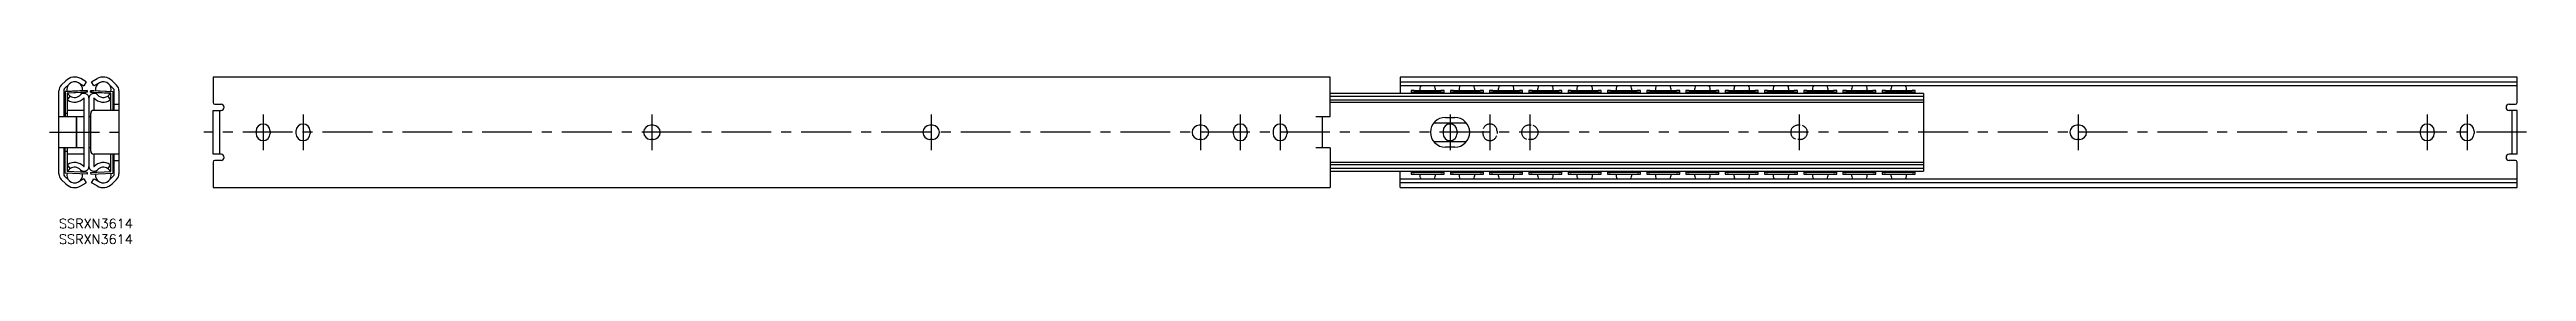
# Model space of a CAD drawing. Extents: x -3 to 786, y -8 to 45.
import ezdxf

# ---------------------------------------------------------------- set-up
doc = ezdxf.new("R2010")
doc.units = 0
doc.header["$LTSCALE"] = 0.5
doc.linetypes.add('CENTER', pattern=[50.8, 31.75, -6.35, 6.35, -6.35])
doc.linetypes.add('DASHED', pattern=[19.05, 12.7, -6.35])
for name, color, linetype in [('MSM_CENTER', 1, 'CENTER'), ('MSM_CONTINUOUS', 7, 'CONTINUOUS'), ('MSM_DASHED', 4, 'DASHED'), ('MSM_PART_NUMBER', 7, 'CONTINUOUS')]:
    doc.layers.add(name, color=color, linetype=linetype)
doc.styles.get("Standard").update_dxf_attribs({"font": 'txt.shx', "height": 3, "bigfont": 'bigfont.shx'})

# ---------------------------------------------------------------- blocks, each defined once
blk = doc.blocks.new('*U3')
at = {"layer": 'MSM_PART_NUMBER'}
blk.add_text('SSRXN3614', height=3, dxfattribs=at).set_placement((0, -3))
blk = doc.blocks.new('*U4')
at = {"layer": 'MSM_PART_NUMBER'}
blk.add_text('SSRXN3614', height=3, dxfattribs=at).set_placement((0, -8))

msp = doc.modelspace()

# ---------------------------------------------------------------- linework, layer by layer
at = {"layer": 'MSM_CENTER'}
for p, q in [((65, 33.3), (65, 22)), ((77.7, 33.3), (77.7, 22)), ((188.8, 33.3), (188.8, 22)), ((277.7, 33.3), (277.7, 22)), ((363.4, 33.3), (363.4, 22)), ((376.1, 33.3), (376.1, 22)), ((388.8, 33.3), (388.8, 22)), ((442.9, 33.3), (442.9, 22)), ((455.6, 33.3), (455.6, 22)), ((468.3, 33.3), (468.3, 22)), ((554, 33.3), (554, 22)), ((642.9, 33.3), (642.9, 22)), ((754, 33.3), (754, 22)), ((766.7, 33.3), (766.7, 22)), ((-3, 27.65), (22.1, 27.65)), ((785.6, 27.65), (46.1, 27.65))]:
    msp.add_line(p, q, dxfattribs=at)
at = {"layer": 'MSM_CONTINUOUS'}
for p, q in [((0, 14.38), (0, 40.92)), ((2.17, 44.13), (0.73, 42.69)), ((1.5, 40.92), (1.5, 32.65)), ((1.79, 41.63), (3.23, 43.07)), ((9, 41.05), (2, 40.68)), ((2, 40.68), (8, 41)), ((2, 40.68), (2, 32.65)), ((9.03, 40.45), (2.6, 40.11)), ((8.03, 40.4), (2.6, 40.11)), ((2.6, 40.11), (2.6, 32.65)), ((6.23, 43.48), (7.96, 42.5)), ((8.7, 43.81), (6.96, 44.79)), ((8.7, 43.81), (7.96, 42.5)), ((8, 41), (8.2, 41.01)), ((8.23, 40.41), (8.03, 40.4)), ((8.2, 41.01), (8.38, 41.02)), ((8.41, 40.42), (8.23, 40.41)), ((8.38, 41.02), (8.56, 41.03)), ((8.59, 40.43), (8.41, 40.42)), ((8.56, 41.03), (8.71, 41.03)), ((8.74, 40.44), (8.59, 40.43)), ((8.71, 41.03), (8.83, 41.04)), ((8.86, 40.44), (8.74, 40.44)), ((8.83, 41.04), (8.92, 41.05)), ((8.96, 40.45), (8.86, 40.44)), ((8.92, 41.05), (8.98, 41.05)), ((9.01, 40.45), (8.96, 40.45)), ((8.98, 41.05), (9, 41.05)), ((9, 41.05), (9.03, 40.45)), ((9.03, 40.45), (9, 41.05)), ((9.03, 40.45), (9.01, 40.45)), ((10.07, 40.45), (10.1, 41.05)), ((10.09, 40.45), (10.07, 40.45)), ((10.07, 40.45), (16.5, 40.11)), ((10.14, 40.45), (10.09, 40.45)), ((10.1, 41.05), (10.12, 41.05)), ((10.1, 41.05), (17.1, 40.68)), ((10.12, 41.05), (10.18, 41.05)), ((10.24, 40.44), (10.14, 40.45)), ((10.18, 41.05), (10.27, 41.04)), ((10.36, 40.44), (10.24, 40.44)), ((10.27, 41.04), (10.39, 41.03)), ((10.51, 40.43), (10.36, 40.44)), ((10.39, 41.03), (10.54, 41.03)), ((10.4, 43.81), (12.14, 44.79)), ((11.14, 42.5), (10.4, 43.81)), ((10.69, 40.42), (10.51, 40.43)), ((10.54, 41.03), (10.72, 41.02)), ((10.87, 40.41), (10.69, 40.42)), ((10.72, 41.02), (10.9, 41.01)), ((11.07, 40.4), (10.87, 40.41)), ((10.9, 41.01), (11.1, 41)), ((16.5, 40.11), (11.07, 40.4)), ((11.1, 41), (17.1, 40.68)), ((12.87, 43.48), (11.14, 42.5)), ((17.31, 41.63), (15.87, 43.07)), ((16.5, 34.65), (16.5, 40.11)), ((16.93, 44.13), (18.37, 42.69)), ((17.1, 40.68), (17.1, 34.65)), ((17.6, 34.65), (17.6, 40.92)), ((19.1, 40.92), (19.1, 14.38)), ((404.7, 45.3), (49.1, 45.3)), ((49.1, 45.3), (49.1, 37.15)), ((404.7, 32.65), (404.7, 45.3)), ((593.65, 40.1), (404.7, 40.1)), ((782.6, 45.3), (427, 45.3)), ((427, 45.3), (427, 40.1)), ((427, 43.81), (782.6, 43.81)), ((782.6, 42.5), (427, 42.5)), ((430.5, 41), (430.5, 40.1)), ((433.55, 40.11), (430.5, 40.11)), ((431.5, 41.05), (440, 41.05)), ((440, 40.45), (431.5, 40.45)), ((441, 40.11), (437.95, 40.11)), ((441, 40.1), (441, 41)), ((443, 41), (443, 40.1)), ((446.05, 40.11), (443, 40.11)), ((444, 41.05), (452.5, 41.05)), ((452.5, 40.45), (444, 40.45)), ((453.5, 40.11), (450.45, 40.11)), ((453.5, 40.1), (453.5, 41)), ((455.5, 41), (455.5, 40.1)), ((458.55, 40.11), (455.5, 40.11)), ((456.5, 41.05), (465, 41.05)), ((465, 40.45), (456.5, 40.45)), ((466, 40.11), (462.95, 40.11)), ((466, 40.1), (466, 41)), ((468, 41), (468, 40.1)), ((471.05, 40.11), (468, 40.11)), ((469, 41.05), (477.5, 41.05)), ((477.5, 40.45), (469, 40.45)), ((478.5, 40.11), (475.45, 40.11)), ((478.5, 40.1), (478.5, 41)), ((480.5, 41), (480.5, 40.1)), ((483.55, 40.11), (480.5, 40.11)), ((481.5, 41.05), (490, 41.05)), ((490, 40.45), (481.5, 40.45)), ((491, 40.11), (487.95, 40.11)), ((491, 40.1), (491, 41)), ((493, 41), (493, 40.1)), ((496.05, 40.11), (493, 40.11)), ((494, 41.05), (502.5, 41.05)), ((502.5, 40.45), (494, 40.45)), ((503.5, 40.11), (500.45, 40.11)), ((503.5, 40.1), (503.5, 41)), ((505.5, 41), (505.5, 40.1)), ((508.55, 40.11), (505.5, 40.11)), ((506.5, 41.05), (515, 41.05)), ((515, 40.45), (506.5, 40.45)), ((516, 40.11), (512.95, 40.11)), ((516, 40.1), (516, 41)), ((518, 41), (518, 40.1)), ((521.05, 40.11), (518, 40.11)), ((519, 41.05), (527.5, 41.05)), ((527.5, 40.45), (519, 40.45)), ((528.5, 40.11), (525.45, 40.11)), ((528.5, 40.1), (528.5, 41)), ((530.5, 41), (530.5, 40.1)), ((533.55, 40.11), (530.5, 40.11)), ((531.5, 41.05), (540, 41.05)), ((540, 40.45), (531.5, 40.45)), ((541, 40.11), (537.95, 40.11)), ((541, 40.1), (541, 41)), ((543, 41), (543, 40.1)), ((546.05, 40.11), (543, 40.11)), ((544, 41.05), (552.5, 41.05)), ((552.5, 40.45), (544, 40.45)), ((553.5, 40.11), (550.45, 40.11)), ((553.5, 40.1), (553.5, 41)), ((555.5, 41), (555.5, 40.1)), ((558.55, 40.11), (555.5, 40.11)), ((556.5, 41.05), (565, 41.05)), ((565, 40.45), (556.5, 40.45)), ((566, 40.11), (562.95, 40.11)), ((566, 40.1), (566, 41)), ((568, 41), (568, 40.1)), ((571.05, 40.11), (568, 40.11)), ((569, 41.05), (577.5, 41.05)), ((577.5, 40.45), (569, 40.45)), ((578.5, 40.11), (575.45, 40.11)), ((578.5, 40.1), (578.5, 41)), ((580.5, 41), (580.5, 40.1)), ((583.55, 40.11), (580.5, 40.11)), ((581.5, 41.05), (590, 41.05)), ((590, 40.45), (581.5, 40.45)), ((591, 40.11), (587.95, 40.11)), ((591, 40.1), (591, 41)), ((593.65, 40.1), (593.65, 15.2)), ((782.6, 37.15), (782.6, 45.3)), ((0, 32.65), (7.55, 32.65)), ((2, 34.65), (1.5, 34.65)), ((2.6, 33.65), (2, 33.65)), ((8, 34.65), (2.6, 34.65)), ((2.75, 37.99), (3.59, 39.23)), ((5.5, 32.65), (5.5, 22.65)), ((5.6, 32.25), (5.5, 32.25)), ((5.6, 32.25), (5.6, 23.05)), ((8.05, 34.65), (8, 34.65)), ((8.05, 16.77), (8.05, 38.53)), ((9.55, 38.53), (9.55, 16.77)), ((9.61, 32.65), (10.1, 32.65)), ((10.1, 21.65), (10.1, 33.65)), ((11.05, 38.53), (11.05, 34.65)), ((19.1, 34.65), (11.1, 34.65)), ((15.51, 39.23), (16.35, 37.99)), ((17.6, 36.65), (19.1, 36.65)), ((49.1, 34.65), (51.6, 34.65)), ((49.1, 20.65), (49.1, 34.65)), ((49.6, 36.65), (51.6, 36.65)), ((51.1, 34.65), (51.1, 20.65)), ((400.2, 32.65), (404.7, 32.65)), ((402.2, 32.65), (402.2, 22.65)), ((404.7, 39.23), (593.65, 39.23)), ((404.7, 37.99), (593.65, 37.99)), ((404.7, 37.3), (593.65, 37.3)), ((441.4, 32.4), (444.4, 32.4)), ((780.1, 36.65), (782.1, 36.65)), ((782.6, 34.65), (780.1, 34.65)), ((781.1, 20.65), (781.1, 34.65)), ((782.6, 20.65), (782.6, 34.65)), ((62.75, 28.05), (62.75, 27.25)), ((67.25, 28.05), (67.25, 27.25)), ((75.45, 28.05), (75.45, 27.25)), ((79.95, 28.05), (79.95, 27.25)), ((189.2, 29.9), (188.4, 29.9)), ((189.2, 25.4), (188.4, 25.4)), ((278.1, 29.9), (277.3, 29.9)), ((278.1, 25.4), (277.3, 25.4)), ((363.8, 29.9), (363, 29.9)), ((363.8, 25.4), (363, 25.4)), ((373.85, 28.05), (373.85, 27.25)), ((378.35, 28.05), (378.35, 27.25)), ((386.55, 28.05), (386.55, 27.25)), ((391.05, 28.05), (391.05, 27.25)), ((437.72, 30.65), (448.08, 30.65)), ((448.08, 24.65), (437.72, 24.65)), ((440.65, 28.05), (440.65, 27.25)), ((445.15, 28.05), (445.15, 27.25)), ((643.3, 29.9), (642.5, 29.9)), ((643.3, 25.4), (642.5, 25.4)), ((751.75, 28.05), (751.75, 27.25)), ((756.25, 28.05), (756.25, 27.25)), ((764.45, 28.05), (764.45, 27.25)), ((768.95, 28.05), (768.95, 27.25)), ((7.55, 22.65), (0, 22.65)), ((1.5, 22.65), (1.5, 14.38)), ((1.5, 20.65), (2, 20.65)), ((2, 14.62), (2, 22.65)), ((2, 21.65), (2.6, 21.65)), ((2.6, 22.65), (2.6, 15.19)), ((8, 20.65), (2.6, 20.65)), ((3.59, 16.07), (2.75, 17.31)), ((5.5, 23.05), (5.6, 23.05)), ((8, 20.65), (8.05, 20.65)), ((10.1, 22.65), (9.61, 22.65)), ((11.05, 20.65), (11.05, 16.77)), ((19.1, 20.65), (11.1, 20.65)), ((16.35, 17.31), (15.51, 16.07)), ((16.5, 15.19), (16.5, 20.65)), ((17.1, 20.65), (17.1, 14.62)), ((17.6, 14.38), (17.6, 20.65)), ((17.6, 18.65), (19.1, 18.65)), ((51.6, 20.65), (49.1, 20.65)), ((49.1, 18.15), (49.1, 10)), ((51.6, 18.65), (49.6, 18.65)), ((404.7, 22.65), (400.2, 22.65)), ((404.7, 22.65), (404.7, 10)), ((593.65, 18), (404.7, 18)), ((593.65, 17.31), (404.7, 17.31)), ((593.65, 16.07), (404.7, 16.07)), ((444.4, 22.9), (441.4, 22.9)), ((782.6, 20.65), (780.1, 20.65)), ((782.1, 18.65), (780.1, 18.65)), ((782.6, 10), (782.6, 18.15)), ((0.73, 12.61), (2.17, 11.17)), ((3.23, 12.23), (1.79, 13.67)), ((9, 14.25), (2, 14.62)), ((9.03, 14.85), (2.6, 15.19)), ((7.96, 12.8), (6.23, 11.82)), ((6.96, 10.51), (8.7, 11.49)), ((7.96, 12.8), (8.7, 11.49)), ((9.03, 14.85), (9, 14.25)), ((10.07, 14.85), (16.5, 15.19)), ((10.07, 14.85), (10.1, 14.25)), ((10.1, 14.25), (17.1, 14.62)), ((10.4, 11.49), (11.14, 12.8)), ((12.14, 10.51), (10.4, 11.49)), ((11.14, 12.8), (12.87, 11.82)), ((15.87, 12.23), (17.31, 13.67)), ((18.37, 12.61), (16.93, 11.17)), ((49.1, 10), (404.7, 10)), ((404.7, 15.2), (593.65, 15.2)), ((427, 10), (427, 15.2)), ((427, 12.8), (782.6, 12.8)), ((782.6, 11.49), (427, 11.49)), ((427, 10), (782.6, 10)), ((430.5, 15.2), (430.5, 14.3)), ((433.55, 15.19), (430.5, 15.19)), ((440, 14.85), (431.5, 14.85)), ((431.5, 14.25), (440, 14.25)), ((441, 15.19), (437.95, 15.19)), ((441, 14.3), (441, 15.2)), ((443, 15.2), (443, 14.3)), ((446.05, 15.19), (443, 15.19)), ((452.5, 14.85), (444, 14.85)), ((444, 14.25), (452.5, 14.25)), ((453.5, 15.19), (450.45, 15.19)), ((453.5, 14.3), (453.5, 15.2)), ((455.5, 15.2), (455.5, 14.3)), ((458.55, 15.19), (455.5, 15.19)), ((465, 14.85), (456.5, 14.85)), ((456.5, 14.25), (465, 14.25)), ((466, 15.19), (462.95, 15.19)), ((466, 14.3), (466, 15.2)), ((468, 15.2), (468, 14.3)), ((471.05, 15.19), (468, 15.19)), ((477.5, 14.85), (469, 14.85)), ((469, 14.25), (477.5, 14.25)), ((478.5, 15.19), (475.45, 15.19)), ((478.5, 14.3), (478.5, 15.2)), ((480.5, 15.2), (480.5, 14.3)), ((483.55, 15.19), (480.5, 15.19)), ((490, 14.85), (481.5, 14.85)), ((481.5, 14.25), (490, 14.25)), ((491, 15.19), (487.95, 15.19)), ((491, 14.3), (491, 15.2)), ((493, 15.2), (493, 14.3)), ((496.05, 15.19), (493, 15.19)), ((502.5, 14.85), (494, 14.85)), ((494, 14.25), (502.5, 14.25)), ((503.5, 15.19), (500.45, 15.19)), ((503.5, 14.3), (503.5, 15.2)), ((505.5, 15.2), (505.5, 14.3)), ((508.55, 15.19), (505.5, 15.19)), ((515, 14.85), (506.5, 14.85)), ((506.5, 14.25), (515, 14.25)), ((516, 15.19), (512.95, 15.19)), ((516, 14.3), (516, 15.2)), ((518, 15.2), (518, 14.3)), ((521.05, 15.19), (518, 15.19)), ((527.5, 14.85), (519, 14.85)), ((519, 14.25), (527.5, 14.25)), ((528.5, 15.19), (525.45, 15.19)), ((528.5, 14.3), (528.5, 15.2)), ((530.5, 15.2), (530.5, 14.3)), ((533.55, 15.19), (530.5, 15.19)), ((540, 14.85), (531.5, 14.85)), ((531.5, 14.25), (540, 14.25)), ((541, 15.19), (537.95, 15.19)), ((541, 14.3), (541, 15.2)), ((543, 15.2), (543, 14.3)), ((546.05, 15.19), (543, 15.19)), ((552.5, 14.85), (544, 14.85)), ((544, 14.25), (552.5, 14.25)), ((553.5, 15.19), (550.45, 15.19)), ((553.5, 14.3), (553.5, 15.2)), ((555.5, 15.2), (555.5, 14.3)), ((558.55, 15.19), (555.5, 15.19)), ((565, 14.85), (556.5, 14.85)), ((556.5, 14.25), (565, 14.25)), ((566, 15.19), (562.95, 15.19)), ((566, 14.3), (566, 15.2)), ((568, 15.2), (568, 14.3)), ((571.05, 15.19), (568, 15.19)), ((577.5, 14.85), (569, 14.85)), ((569, 14.25), (577.5, 14.25)), ((578.5, 15.19), (575.45, 15.19)), ((578.5, 14.3), (578.5, 15.2)), ((580.5, 15.2), (580.5, 14.3)), ((583.55, 15.19), (580.5, 15.19)), ((590, 14.85), (581.5, 14.85)), ((581.5, 14.25), (590, 14.25)), ((591, 15.19), (587.95, 15.19)), ((591, 14.3), (591, 15.2))]:
    msp.add_line(p, q, dxfattribs=at)
for centre, radius, start, end in [((2.5, 40.92), 2.5, 135, 180), ((2.5, 40.92), 1, 135, 180), ((5, 41.3), 4, 60.61359, 135), ((5, 41.3), 2.5, 135.00002, 193.57956), ((5, 41.3), 2.5, 208.0621, 235.77113), ((5, 41.3), 2.5, 60.61359, 135), ((5, 41.3), 2.5, 235.77113, 317.11858), ((5, 41.3), 2.5, 352.42044, 60.61357), ((5, 41.3), 2.5, 317.11858, 337.93789), ((7.98, 38.53), 1.57, 0, 137.11858), ((11.12, 38.53), 1.57, 42.88142, 180), ((14.1, 41.3), 2.5, 119.38643, 187.57956), ((14.1, 41.3), 2.5, 202.06211, 222.88142), ((14.1, 41.3), 4, 45, 119.38641), ((14.1, 41.3), 2.5, 222.88142, 331.9379), ((14.1, 41.3), 2.5, 45, 119.38641), ((14.1, 41.3), 2.5, 346.42044, 44.99998), ((16.6, 40.92), 1, 0, 45), ((16.6, 40.92), 2.5, 0, 45), ((431.25, 36.23), 4.82, 87.0364, 98.95534), ((431.25, 35.63), 4.82, 87.0364, 98.95534), ((435.75, 41.3), 2.5, 151.3146, 185.73918), ((435.75, 14.19), 26.17, 85.01229, 94.98771), ((435.75, 41.3), 2.5, 204.46278, 208.68539), ((435.75, 41.3), 2.5, 354.26082, 28.6854), ((435.75, 41.3), 2.5, 331.31461, 335.53722), ((440.25, 36.23), 4.82, 81.04466, 92.9636), ((440.25, 35.63), 4.82, 81.04466, 92.9636), ((443.75, 36.23), 4.82, 87.0364, 98.95534), ((443.75, 35.63), 4.82, 87.0364, 98.95534), ((448.25, 41.3), 2.5, 151.3146, 185.73918), ((448.25, 14.19), 26.17, 85.01229, 94.98771), ((448.25, 41.3), 2.5, 204.46278, 208.68539), ((448.25, 41.3), 2.5, 354.26082, 28.6854), ((448.25, 41.3), 2.5, 331.31461, 335.53722), ((452.75, 36.23), 4.82, 81.04466, 92.9636), ((452.75, 35.63), 4.82, 81.04466, 92.9636), ((456.25, 36.23), 4.82, 87.0364, 98.95534), ((456.25, 35.63), 4.82, 87.0364, 98.95534), ((460.75, 41.3), 2.5, 151.3146, 185.73918), ((460.75, 14.19), 26.17, 85.01229, 94.98771), ((460.75, 41.3), 2.5, 204.46278, 208.68539), ((460.75, 41.3), 2.5, 354.26082, 28.6854), ((460.75, 41.3), 2.5, 331.31461, 335.53722), ((465.25, 36.23), 4.82, 81.04466, 92.9636), ((465.25, 35.63), 4.82, 81.04466, 92.9636), ((468.75, 36.23), 4.82, 87.0364, 98.95534), ((468.75, 35.63), 4.82, 87.0364, 98.95534), ((473.25, 41.3), 2.5, 151.3146, 185.73918), ((473.25, 14.19), 26.17, 85.01229, 94.98771), ((473.25, 41.3), 2.5, 204.46278, 208.68539), ((473.25, 41.3), 2.5, 354.26082, 28.6854), ((473.25, 41.3), 2.5, 331.31461, 335.53722), ((477.75, 36.23), 4.82, 81.04466, 92.9636), ((477.75, 35.63), 4.82, 81.04466, 92.9636), ((481.25, 36.23), 4.82, 87.0364, 98.95534), ((481.25, 35.63), 4.82, 87.0364, 98.95534), ((485.75, 41.3), 2.5, 151.3146, 185.73918), ((485.75, 14.19), 26.17, 85.01229, 94.98771), ((485.75, 41.3), 2.5, 204.46278, 208.68539), ((485.75, 41.3), 2.5, 354.26082, 28.6854), ((485.75, 41.3), 2.5, 331.31461, 335.53722), ((490.25, 36.23), 4.82, 81.04466, 92.9636), ((490.25, 35.63), 4.82, 81.04466, 92.9636), ((493.75, 36.23), 4.82, 87.0364, 98.95534), ((493.75, 35.63), 4.82, 87.0364, 98.95534), ((498.25, 41.3), 2.5, 151.3146, 185.73918), ((498.25, 14.19), 26.17, 85.01229, 94.98771), ((498.25, 41.3), 2.5, 204.46278, 208.68539), ((498.25, 41.3), 2.5, 354.26082, 28.6854), ((498.25, 41.3), 2.5, 331.31461, 335.53722), ((502.75, 36.23), 4.82, 81.04466, 92.9636), ((502.75, 35.63), 4.82, 81.04466, 92.9636), ((506.25, 36.23), 4.82, 87.0364, 98.95534), ((506.25, 35.63), 4.82, 87.0364, 98.95534), ((510.75, 41.3), 2.5, 151.3146, 185.73918), ((510.75, 14.19), 26.17, 85.01229, 94.98771), ((510.75, 41.3), 2.5, 204.46278, 208.68539), ((510.75, 41.3), 2.5, 354.26082, 28.6854), ((510.75, 41.3), 2.5, 331.31461, 335.53722), ((515.25, 36.23), 4.82, 81.04466, 92.9636), ((515.25, 35.63), 4.82, 81.04466, 92.9636), ((518.75, 36.23), 4.82, 87.0364, 98.95534), ((518.75, 35.63), 4.82, 87.0364, 98.95534), ((523.25, 41.3), 2.5, 151.3146, 185.73918), ((523.25, 14.19), 26.17, 85.01229, 94.98771), ((523.25, 41.3), 2.5, 204.46278, 208.68539), ((523.25, 41.3), 2.5, 354.26082, 28.6854), ((523.25, 41.3), 2.5, 331.31461, 335.53722), ((527.75, 36.23), 4.82, 81.04466, 92.9636), ((527.75, 35.63), 4.82, 81.04466, 92.9636), ((531.25, 36.23), 4.82, 87.0364, 98.95534), ((531.25, 35.63), 4.82, 87.0364, 98.95534), ((535.75, 41.3), 2.5, 151.3146, 185.73918), ((535.75, 14.19), 26.17, 85.01229, 94.98771), ((535.75, 41.3), 2.5, 204.46278, 208.68539), ((535.75, 41.3), 2.5, 354.26082, 28.6854), ((535.75, 41.3), 2.5, 331.31461, 335.53722), ((540.25, 36.23), 4.82, 81.04466, 92.9636), ((540.25, 35.63), 4.82, 81.04466, 92.9636), ((543.75, 36.23), 4.82, 87.0364, 98.95534), ((543.75, 35.63), 4.82, 87.0364, 98.95534), ((548.25, 41.3), 2.5, 151.3146, 185.73918), ((548.25, 14.19), 26.17, 85.01229, 94.98771), ((548.25, 41.3), 2.5, 204.46278, 208.68539), ((548.25, 41.3), 2.5, 354.26082, 28.6854), ((548.25, 41.3), 2.5, 331.31461, 335.53722), ((552.75, 36.23), 4.82, 81.04466, 92.9636), ((552.75, 35.63), 4.82, 81.04466, 92.9636), ((556.25, 36.23), 4.82, 87.0364, 98.95534), ((556.25, 35.63), 4.82, 87.0364, 98.95534), ((560.75, 41.3), 2.5, 151.3146, 185.73918), ((560.75, 14.19), 26.17, 85.01229, 94.98771), ((560.75, 41.3), 2.5, 204.46278, 208.68539), ((560.75, 41.3), 2.5, 354.26082, 28.6854), ((560.75, 41.3), 2.5, 331.31461, 335.53722), ((565.25, 36.23), 4.82, 81.04466, 92.9636), ((565.25, 35.63), 4.82, 81.04466, 92.9636), ((568.75, 36.23), 4.82, 87.0364, 98.95534), ((568.75, 35.63), 4.82, 87.0364, 98.95534), ((573.25, 41.3), 2.5, 151.3146, 185.73918), ((573.25, 14.19), 26.17, 85.01229, 94.98771), ((573.25, 41.3), 2.5, 204.46278, 208.68539), ((573.25, 41.3), 2.5, 354.26082, 28.6854), ((573.25, 41.3), 2.5, 331.31461, 335.53722), ((577.75, 36.23), 4.82, 81.04466, 92.9636), ((577.75, 35.63), 4.82, 81.04466, 92.9636), ((581.25, 36.23), 4.82, 87.0364, 98.95534), ((581.25, 35.63), 4.82, 87.0364, 98.95534), ((585.75, 41.3), 2.5, 151.3146, 185.73918), ((585.75, 14.19), 26.17, 85.01229, 94.98771), ((585.75, 41.3), 2.5, 204.46278, 208.68539), ((585.75, 41.3), 2.5, 354.26082, 28.6854), ((585.75, 41.3), 2.5, 331.31461, 335.53722), ((590.25, 36.23), 4.82, 81.04466, 92.9636), ((590.25, 35.63), 4.82, 81.04466, 92.9636), ((5, 41.3), 4, 235.77113, 317.11858), ((7.41, 35.01), 2.36, 273.486, 284.14546), ((7.98, 38.53), 0.0686, 0, 137.11858), ((3.98, 33.56), 4.09, 348.1474, 354.28926), ((9.95, 32.87), 0.397, 184.27792, 213.15958), ((11.1, 33.65), 1, 90, 180), ((11.12, 38.53), 0.0686, 42.88142, 180), ((14.1, 41.3), 4, 222.88142, 304.22887), ((49.6, 37.15), 0.5, 180, 270), ((51.6, 35.65), 1, 270, 90), ((441.4, 27.65), 4.75, 90, 270), ((444.4, 27.65), 4.75, 270, 90), ((780.1, 35.65), 1, 90, 270), ((782.1, 37.15), 0.5, 270, 0), ((65, 28.05), 2.25, 0, 180), ((65, 27.25), 2.25, 180, 0), ((77.7, 28.05), 2.25, 0, 180), ((77.7, 27.25), 2.25, 180, 0), ((188.4, 27.65), 2.25, 90, 270), ((189.2, 27.65), 2.25, 270, 90), ((277.3, 27.65), 2.25, 90, 270), ((278.1, 27.65), 2.25, 270, 90), ((363, 27.65), 2.25, 90, 270), ((363.8, 27.65), 2.25, 270, 90), ((376.1, 28.05), 2.25, 0, 180), ((376.1, 27.25), 2.25, 180, 0), ((388.8, 28.05), 2.25, 0, 180), ((388.8, 27.25), 2.25, 180, 0), ((442.9, 28.05), 2.25, 0, 180), ((442.9, 27.25), 2.25, 180, 0), ((642.5, 27.65), 2.25, 90, 270), ((643.3, 27.65), 2.25, 270, 90), ((754, 28.05), 2.25, 0, 180), ((754, 27.25), 2.25, 180, 0), ((766.7, 28.05), 2.25, 0, 180), ((766.7, 27.25), 2.25, 180, 0), ((5, 14), 4, 42.88142, 124.22887), ((5, 14), 2.5, 124.22887, 151.9379), ((5, 14), 2.5, 42.88142, 124.22887), ((7.98, 16.77), 1.57, 222.88142, 0), ((7.41, 20.29), 2.36, 75.85454, 86.514), ((7.98, 16.77), 0.0686, 222.88142, 0), ((3.98, 21.74), 4.09, 5.71074, 11.8526), ((9.95, 22.43), 0.397, 146.84042, 175.72208), ((11.12, 16.77), 1.57, 180, 317.11858), ((11.1, 21.65), 1, 180, 270), ((11.12, 16.77), 0.0686, 180, 317.11858), ((14.1, 14), 4, 55.77113, 137.11858), ((14.1, 14), 2.5, 55.77113, 137.11858), ((14.1, 14), 2.5, 28.0621, 55.77113), ((49.6, 18.15), 0.5, 90, 180), ((51.6, 19.65), 1, 270, 90), ((780.1, 19.65), 1, 90, 270), ((782.1, 18.15), 0.5, 0, 90), ((2.5, 14.38), 2.5, 180, 225), ((2.5, 14.38), 1, 180, 225), ((5, 14), 4, 225, 299.38641), ((5, 14), 2.5, 166.42044, 224.99998), ((5, 14), 2.5, 225, 299.38641), ((5, 14), 2.5, 299.38643, 7.57956), ((5, 14), 2.5, 22.06211, 42.88142), ((14.1, 14), 2.5, 172.42044, 240.61357), ((14.1, 14), 2.5, 137.11858, 157.93789), ((14.1, 14), 4, 240.61359, 315), ((14.1, 14), 2.5, 240.61359, 315), ((14.1, 14), 2.5, 315.00002, 13.57956), ((16.6, 14.38), 1, 315, 0), ((16.6, 14.38), 2.5, 315, 0), ((431.25, 19.67), 4.82, 261.04466, 272.9636), ((431.25, 19.07), 4.82, 261.04466, 272.9636), ((435.75, 14), 2.5, 174.26082, 208.6854), ((435.75, 14), 2.5, 151.31461, 155.53722), ((435.75, 41.11), 26.17, 265.01229, 274.98771), ((435.75, 14), 2.5, 24.46278, 28.68539), ((435.75, 14), 2.5, 331.3146, 5.73918), ((440.25, 19.67), 4.82, 267.0364, 278.95534), ((440.25, 19.07), 4.82, 267.0364, 278.95534), ((443.75, 19.67), 4.82, 261.04466, 272.9636), ((443.75, 19.07), 4.82, 261.04466, 272.9636), ((448.25, 14), 2.5, 174.26082, 208.6854), ((448.25, 14), 2.5, 151.31461, 155.53722), ((448.25, 41.11), 26.17, 265.01229, 274.98771), ((448.25, 14), 2.5, 24.46278, 28.68539), ((448.25, 14), 2.5, 331.3146, 5.73918), ((452.75, 19.67), 4.82, 267.0364, 278.95534), ((452.75, 19.07), 4.82, 267.0364, 278.95534), ((456.25, 19.67), 4.82, 261.04466, 272.9636), ((456.25, 19.07), 4.82, 261.04466, 272.9636), ((460.75, 14), 2.5, 174.26082, 208.6854), ((460.75, 14), 2.5, 151.31461, 155.53722), ((460.75, 41.11), 26.17, 265.01229, 274.98771), ((460.75, 14), 2.5, 24.46278, 28.68539), ((460.75, 14), 2.5, 331.3146, 5.73918), ((465.25, 19.67), 4.82, 267.0364, 278.95534), ((465.25, 19.07), 4.82, 267.0364, 278.95534), ((468.75, 19.67), 4.82, 261.04466, 272.9636), ((468.75, 19.07), 4.82, 261.04466, 272.9636), ((473.25, 14), 2.5, 174.26082, 208.6854), ((473.25, 14), 2.5, 151.31461, 155.53722), ((473.25, 41.11), 26.17, 265.01229, 274.98771), ((473.25, 14), 2.5, 24.46278, 28.68539), ((473.25, 14), 2.5, 331.3146, 5.73918), ((477.75, 19.67), 4.82, 267.0364, 278.95534), ((477.75, 19.07), 4.82, 267.0364, 278.95534), ((481.25, 19.67), 4.82, 261.04466, 272.9636), ((481.25, 19.07), 4.82, 261.04466, 272.9636), ((485.75, 14), 2.5, 174.26082, 208.6854), ((485.75, 14), 2.5, 151.31461, 155.53722), ((485.75, 41.11), 26.17, 265.01229, 274.98771), ((485.75, 14), 2.5, 24.46278, 28.68539), ((485.75, 14), 2.5, 331.3146, 5.73918), ((490.25, 19.67), 4.82, 267.0364, 278.95534), ((490.25, 19.07), 4.82, 267.0364, 278.95534), ((493.75, 19.67), 4.82, 261.04466, 272.9636), ((493.75, 19.07), 4.82, 261.04466, 272.9636), ((498.25, 14), 2.5, 174.26082, 208.6854), ((498.25, 14), 2.5, 151.31461, 155.53722), ((498.25, 41.11), 26.17, 265.01229, 274.98771), ((498.25, 14), 2.5, 24.46278, 28.68539), ((498.25, 14), 2.5, 331.3146, 5.73918), ((502.75, 19.67), 4.82, 267.0364, 278.95534), ((502.75, 19.07), 4.82, 267.0364, 278.95534), ((506.25, 19.67), 4.82, 261.04466, 272.9636), ((506.25, 19.07), 4.82, 261.04466, 272.9636), ((510.75, 14), 2.5, 174.26082, 208.6854), ((510.75, 14), 2.5, 151.31461, 155.53722), ((510.75, 41.11), 26.17, 265.01229, 274.98771), ((510.75, 14), 2.5, 24.46278, 28.68539), ((510.75, 14), 2.5, 331.3146, 5.73918), ((515.25, 19.67), 4.82, 267.0364, 278.95534), ((515.25, 19.07), 4.82, 267.0364, 278.95534), ((518.75, 19.67), 4.82, 261.04466, 272.9636), ((518.75, 19.07), 4.82, 261.04466, 272.9636), ((523.25, 14), 2.5, 174.26082, 208.6854), ((523.25, 14), 2.5, 151.31461, 155.53722), ((523.25, 41.11), 26.17, 265.01229, 274.98771), ((523.25, 14), 2.5, 24.46278, 28.68539), ((523.25, 14), 2.5, 331.3146, 5.73918), ((527.75, 19.67), 4.82, 267.0364, 278.95534), ((527.75, 19.07), 4.82, 267.0364, 278.95534), ((531.25, 19.67), 4.82, 261.04466, 272.9636), ((531.25, 19.07), 4.82, 261.04466, 272.9636), ((535.75, 14), 2.5, 174.26082, 208.6854), ((535.75, 14), 2.5, 151.31461, 155.53722), ((535.75, 41.11), 26.17, 265.01229, 274.98771), ((535.75, 14), 2.5, 24.46278, 28.68539), ((535.75, 14), 2.5, 331.3146, 5.73918), ((540.25, 19.67), 4.82, 267.0364, 278.95534), ((540.25, 19.07), 4.82, 267.0364, 278.95534), ((543.75, 19.67), 4.82, 261.04466, 272.9636), ((543.75, 19.07), 4.82, 261.04466, 272.9636), ((548.25, 14), 2.5, 174.26082, 208.6854), ((548.25, 14), 2.5, 151.31461, 155.53722), ((548.25, 41.11), 26.17, 265.01229, 274.98771), ((548.25, 14), 2.5, 24.46278, 28.68539), ((548.25, 14), 2.5, 331.3146, 5.73918), ((552.75, 19.67), 4.82, 267.0364, 278.95534), ((552.75, 19.07), 4.82, 267.0364, 278.95534), ((556.25, 19.67), 4.82, 261.04466, 272.9636), ((556.25, 19.07), 4.82, 261.04466, 272.9636), ((560.75, 14), 2.5, 174.26082, 208.6854), ((560.75, 14), 2.5, 151.31461, 155.53722), ((560.75, 41.11), 26.17, 265.01229, 274.98771), ((560.75, 14), 2.5, 24.46278, 28.68539), ((560.75, 14), 2.5, 331.3146, 5.73918), ((565.25, 19.67), 4.82, 267.0364, 278.95534), ((565.25, 19.07), 4.82, 267.0364, 278.95534), ((568.75, 19.67), 4.82, 261.04466, 272.9636), ((568.75, 19.07), 4.82, 261.04466, 272.9636), ((573.25, 14), 2.5, 174.26082, 208.6854), ((573.25, 14), 2.5, 151.31461, 155.53722), ((573.25, 41.11), 26.17, 265.01229, 274.98771), ((573.25, 14), 2.5, 24.46278, 28.68539), ((573.25, 14), 2.5, 331.3146, 5.73918), ((577.75, 19.67), 4.82, 267.0364, 278.95534), ((577.75, 19.07), 4.82, 267.0364, 278.95534), ((581.25, 19.67), 4.82, 261.04466, 272.9636), ((581.25, 19.07), 4.82, 261.04466, 272.9636), ((585.75, 14), 2.5, 174.26082, 208.6854), ((585.75, 14), 2.5, 151.31461, 155.53722), ((585.75, 41.11), 26.17, 265.01229, 274.98771), ((585.75, 14), 2.5, 24.46278, 28.68539), ((585.75, 14), 2.5, 331.3146, 5.73918), ((590.25, 19.67), 4.82, 267.0364, 278.95534), ((590.25, 19.07), 4.82, 267.0364, 278.95534)]:
    msp.add_arc(centre, radius, start, end, dxfattribs=at)
at = {"layer": 'MSM_DASHED'}
for p, q in [((453.35, 28.05), (453.35, 27.25)), ((457.85, 28.05), (457.85, 27.25)), ((468.7, 29.9), (467.9, 29.9)), ((468.7, 25.4), (467.9, 25.4)), ((554.4, 29.9), (553.6, 29.9)), ((554.4, 25.4), (553.6, 25.4))]:
    msp.add_line(p, q, dxfattribs=at)
for centre, start, end in [((455.6, 28.05), 0, 180), ((455.6, 27.25), 180, 0), ((467.9, 27.65), 90, 270), ((468.7, 27.65), 270, 90), ((553.6, 27.65), 90, 270), ((554.4, 27.65), 270, 90)]:
    msp.add_arc(centre, 2.25, start, end, dxfattribs=at)

# ---------------------------------------------------------------- block references
at = {"layer": 'MSM_CONTINUOUS'}
for name in ['*U3', '*U4']:
    msp.add_blockref(name, (0, 0), dxfattribs=at)

doc.saveas('drawing.dxf')
